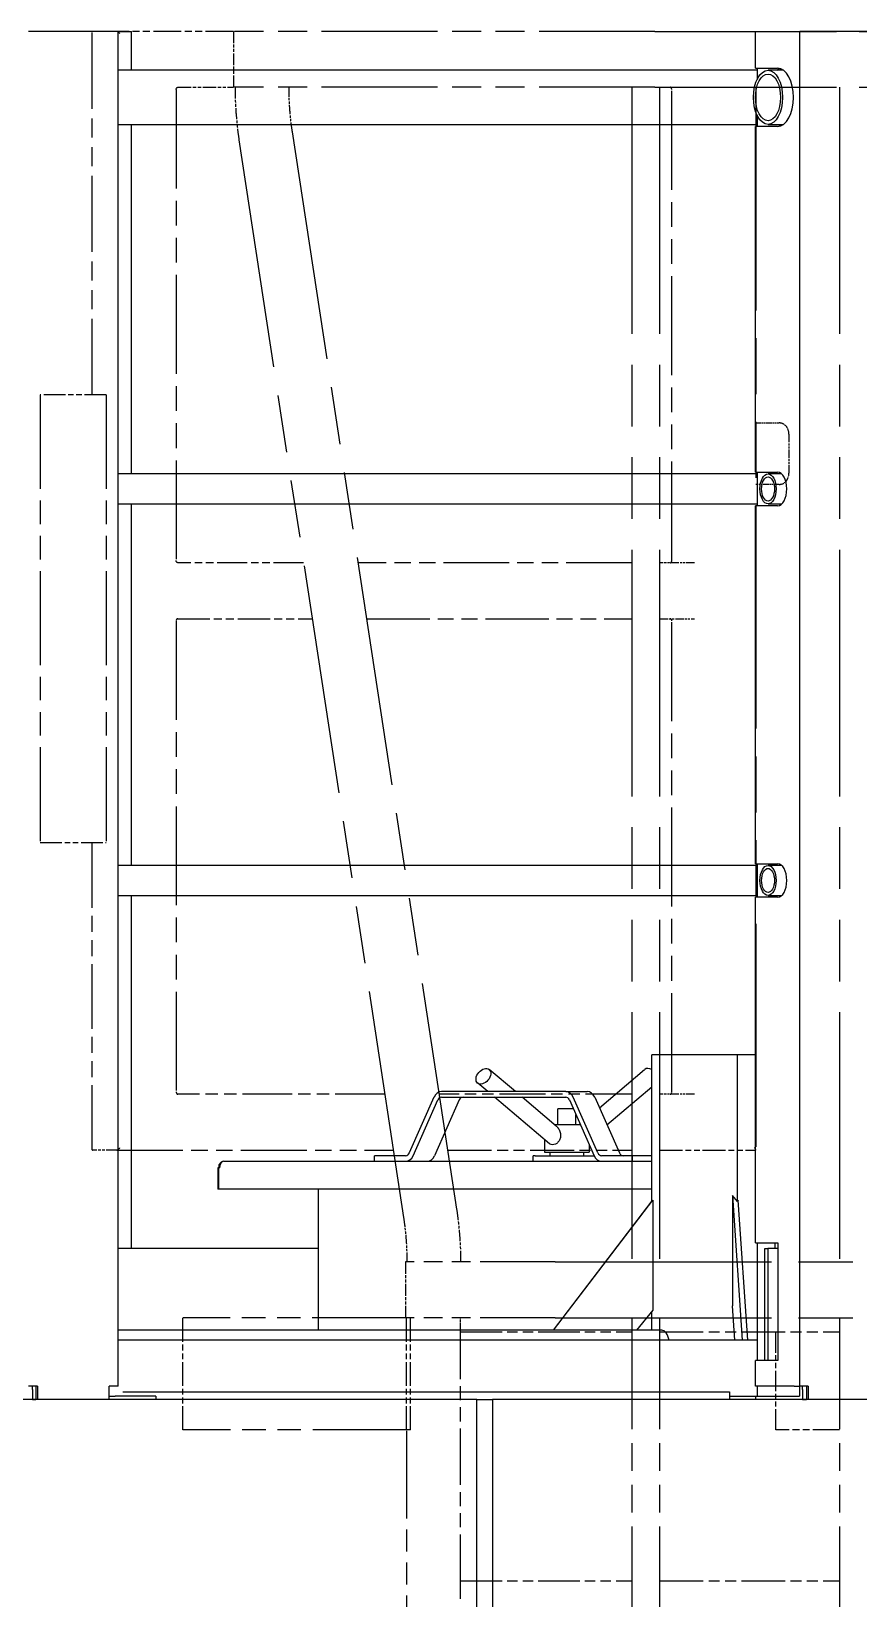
# Model space of a CAD drawing. Header units: millimetres. Extents: x 0 to 100323, y 0 to 59400.
# Drawn here: x 18922 to 19662, y 50923 to 52324 of the extents above; entities that cross this region are included whole.
import ezdxf

# ---------------------------------------------------------------- set-up
doc = ezdxf.new("R2010")
doc.units = ezdxf.units.MM
doc.header["$LTSCALE"] = 100
doc.linetypes.add('DOUBLE_DASH_CHAIN', pattern=[1.2403, 0.6614, -0.0827, 0.1654, -0.0827, 0.1654, -0.0827])
doc.layers.add('Reference', color=7, linetype='DOUBLE_DASH_CHAIN', lineweight=25)
doc.layers.add('Visible', color=7, linetype='Continuous', lineweight=25)

msp = doc.modelspace()

# ---------------------------------------------------------------- linework, layer by layer
at = {"layer": 'Reference', "ltscale": 1.030756}
msp.add_line((18976.7, 51998.5), (18976.7, 52323.3), dxfattribs=at)
at = {"layer": 'Reference', "ltscale": 0.145915}
for p, q in [((18998.9, 52323.5), (18976.9, 52323.5)), ((18998.9, 51323.5), (18976.9, 51323.5))]:
    msp.add_line(p, q, dxfattribs=at)
at = {"layer": 'Reference', "ltscale": 0.376472}
msp.add_line((19103.1, 52323.5), (18998.9, 52323.5), dxfattribs=at)
at = {"layer": 'Reference', "ltscale": 0.158612}
for p, q in [((19103.1, 52323.5), (19103.1, 52273.5)), ((19257, 51223.5), (19257, 51173.5))]:
    msp.add_line(p, q, dxfattribs=at)
at = {"layer": 'Reference', "ltscale": 1.567272}
for p, q in [((19479.9, 52323.5), (19103.1, 52323.5)), ((19479.9, 52273.5), (19103.1, 52273.5))]:
    msp.add_line(p, q, dxfattribs=at)
at = {"layer": 'Reference', "ltscale": 2.453681}
for p, q in [((19479.9, 52323.5), (20039.6, 52323.5)), ((19479.9, 52273.5), (20039.6, 52273.5))]:
    msp.add_line(p, q, dxfattribs=at)
at = {"layer": 'Reference', "ltscale": 1.336254}
for p, q in [((19051.8, 52271.5), (19051.8, 51850.5)), ((19495, 51850.5), (19495, 52271.5)), ((19051.8, 51796.5), (19051.8, 51375.5)), ((19495, 51375.5), (19495, 51796.5))]:
    msp.add_line(p, q, dxfattribs=at)
at = {"layer": 'Reference', "ltscale": 0.179669}
msp.add_line((19053.3, 52273.5), (19103.1, 52273.5), dxfattribs=at)
at = {"layer": 'Reference', "ltscale": 3.33285}
for p, q in [((19459.1, 52273.5), (19459.1, 51223.5)), ((19484.1, 52273.5), (19484.1, 51223.5)), ((19645, 52273.5), (19645, 51223.5))]:
    msp.add_line(p, q, dxfattribs=at)
at = {"layer": 'Reference', "ltscale": 3.014655}
msp.add_line((19570.1, 52273.5), (19570.1, 51323.8), dxfattribs=at)
at = {"layer": 'Reference', "ltscale": 3.104414}
for p, q in [((19155.5, 52233.7), (19302.6, 51270.6)), ((19108, 52226.5), (19255.1, 51263.3))]:
    msp.add_line(p, q, dxfattribs=at)
at = {"layer": 'Reference', "ltscale": 0.294079}
for p, q in [((18989.3, 51998.5), (18930.3, 51998.5)), ((18930.3, 51598.5), (18989.3, 51598.5))]:
    msp.add_line(p, q, dxfattribs=at)
at = {"layer": 'Reference', "ltscale": 1.269595}
for p, q in [((18930.3, 51998.5), (18930.3, 51598.5)), ((18989.3, 51998.5), (18989.3, 51598.5)), ((19257.9, 51073.5), (19057.9, 51073.5))]:
    msp.add_line(p, q, dxfattribs=at)
at = {"layer": 'Reference', "ltscale": 0.074869}
for p, q in [((19570.1, 51973.5), (19590.9, 51973.5)), ((19590.9, 51918.5), (19570.1, 51918.5))]:
    msp.add_line(p, q, dxfattribs=at)
at = {"layer": 'Reference', "ltscale": 0.110998}
msp.add_line((19599.7, 51963.5), (19599.7, 51928.5), dxfattribs=at)
at = {"layer": 'Reference', "ltscale": 0.4061}
msp.add_line((19165.8, 51848.5), (19053.3, 51848.5), dxfattribs=at)
at = {"layer": 'Reference', "ltscale": 0.88432}
msp.add_line((19459.1, 51848.5), (19214.3, 51848.5), dxfattribs=at)
at = {"layer": 'Reference', "ltscale": 0.113146}
for p, q in [((19515.4, 51848.5), (19484.1, 51848.5)), ((19484.1, 51798.5), (19515.4, 51798.5)), ((19515.4, 51373.5), (19484.1, 51373.5))]:
    msp.add_line(p, q, dxfattribs=at)
at = {"layer": 'Reference', "ltscale": 0.433689}
msp.add_line((19053.3, 51798.5), (19173.4, 51798.5), dxfattribs=at)
at = {"layer": 'Reference', "ltscale": 0.856732}
msp.add_line((19222, 51798.5), (19459.1, 51798.5), dxfattribs=at)
at = {"layer": 'Reference', "ltscale": 0.872044}
msp.add_line((18976.7, 51323.8), (18976.7, 51598.5), dxfattribs=at)
at = {"layer": 'Reference', "ltscale": 0.66819}
msp.add_line((19238.3, 51373.5), (19053.3, 51373.5), dxfattribs=at)
at = {"layer": 'Reference', "ltscale": 0.622231}
msp.add_line((19459.1, 51373.5), (19286.9, 51373.5), dxfattribs=at)
at = {"layer": 'Reference', "ltscale": 0.892581}
msp.add_line((18998.9, 51323.5), (19245.9, 51323.5), dxfattribs=at)
at = {"layer": 'Reference', "ltscale": 0.594643}
msp.add_line((19294.5, 51323.5), (19459.1, 51323.5), dxfattribs=at)
at = {"layer": 'Reference', "ltscale": 0.309949}
msp.add_line((19484.1, 51323.5), (19569.9, 51323.5), dxfattribs=at)
at = {"layer": 'Reference', "ltscale": 1.015527}
for p, q in [((19390.7, 51223.5), (19257, 51223.5)), ((19390.7, 51173.5), (19257, 51173.5))]:
    msp.add_line(p, q, dxfattribs=at)
at = {"layer": 'Reference', "ltscale": 2.925437}
for p, q in [((19390.7, 51223.5), (20039.7, 51223.5)), ((19390.7, 51173.5), (20039.7, 51173.5))]:
    msp.add_line(p, q, dxfattribs=at)
at = {"layer": 'Reference', "ltscale": 1.263979}
msp.add_line((19257, 51173.5), (19057.9, 51173.5), dxfattribs=at)
at = {"layer": 'Reference', "ltscale": 0.317324}
for p, q in [((19057.9, 51073.5), (19057.9, 51173.5)), ((19257.9, 51073.5), (19257.9, 51173.5)), ((19261.4, 51073.5), (19261.4, 51173.5))]:
    msp.add_line(p, q, dxfattribs=at)
at = {"layer": 'Reference', "ltscale": 0.763304}
msp.add_line((19306.1, 50929.5), (19306.1, 51170), dxfattribs=at)
at = {"layer": 'Reference', "ltscale": 1.503695}
for p, q in [((19459.1, 51173.5), (19459.1, 50699.8)), ((19484.1, 51173.5), (19484.1, 50699.8)), ((19645, 51173.5), (19645, 50699.8))]:
    msp.add_line(p, q, dxfattribs=at)
at = {"layer": 'Reference', "ltscale": 0.560489}
for p, q in [((19306.1, 51161), (19459.1, 51161)), ((19306.1, 50938.5), (19459.1, 50938.5))]:
    msp.add_line(p, q, dxfattribs=at)
at = {"layer": 'Reference', "ltscale": 0.589819}
for p, q in [((19484.1, 51161), (19645, 51161)), ((19484.1, 50938.5), (19645, 50938.5))]:
    msp.add_line(p, q, dxfattribs=at)
at = {"layer": 'Reference', "ltscale": 0.277646}
msp.add_line((19587.9, 51073.5), (19587.9, 51161), dxfattribs=at)
at = {"layer": 'Reference', "ltscale": 0.012597}
msp.add_line((19261.4, 51073.5), (19257.9, 51073.5), dxfattribs=at)
at = {"layer": 'Reference', "ltscale": 1.186272}
msp.add_line((19258.1, 50699.8), (19258.1, 51073.5), dxfattribs=at)
at = {"layer": 'Reference', "ltscale": 0.362611}
msp.add_line((19645, 51073.5), (19587.9, 51073.5), dxfattribs=at)
at = {"layer": 'Reference', "ltscale": 0.003183}
for centre, major_axis in [((18978.7, 52321.5), (-1.94, 1.94)), ((18978.7, 51325.5), (-1.94, -1.94))]:
    msp.add_ellipse(centre, major_axis=major_axis, ratio=0.25434, start_param=6.034126, end_param=6.532245, dxfattribs=at)
at = {"layer": 'Reference', "ltscale": 0.012026}
for centre, major_axis, start_param, end_param in [((19000.6, 52321.5), (-1.94, 1.94), 4.46333, 6.034126), ((19000.6, 51325.5), (1.94, 1.94), 3.390652, 4.961448), ((19568.1, 51325.5), (-1.94, 1.94), 2.892533, 4.46333)]:
    msp.add_ellipse(centre, major_axis=major_axis, ratio=0.25434, start_param=start_param, end_param=end_param, dxfattribs=at)
at = {"layer": 'Reference', "ltscale": 0.049761}
for centre, major_axis, start_param, end_param in [((19590.9, 51963.5), (0, 10), 4.712389, 6.283185), ((19590.9, 51928.5), (0, -10), 0, 1.570796)]:
    msp.add_ellipse(centre, major_axis=major_axis, ratio=0.878483, start_param=start_param, end_param=end_param, dxfattribs=at)
at = {"layer": 'Reference', "ltscale": 0.011108}
for points, knots in [([(19051.8, 52271.5), (19051.8, 52271.7), (19051.9, 52271.9), (19051.9, 52272.3), (19052, 52272.5), (19052.2, 52272.8), (19052.3, 52272.9), (19052.5, 52273.2), (19052.6, 52273.3), (19052.9, 52273.4), (19053, 52273.5), (19053.2, 52273.5), (19053.3, 52273.5), (19053.3, 52273.5)], [4.712389, 4.712389, 4.712389, 4.712389, 4.973872, 4.973872, 5.237442, 5.237442, 5.509439, 5.509439, 5.804524, 5.804524, 6.118684, 6.118684, 6.283185, 6.283185, 6.283185, 6.283185]), ([(19495, 52271.5), (19495, 52271.7), (19494.9, 52271.9), (19494.9, 52272.3), (19494.8, 52272.5), (19494.6, 52272.8), (19494.5, 52272.9), (19494.3, 52273.2), (19494.2, 52273.3), (19493.9, 52273.4), (19493.8, 52273.5), (19493.6, 52273.5), (19493.5, 52273.5), (19493.4, 52273.5)], [4.712389, 4.712389, 4.712389, 4.712389, 4.973872, 4.973872, 5.237442, 5.237442, 5.509439, 5.509439, 5.804524, 5.804524, 6.118684, 6.118684, 6.283185, 6.283185, 6.283185, 6.283185]), ([(19053.3, 51848.5), (19053.2, 51848.5), (19053.1, 51848.6), (19052.8, 51848.6), (19052.7, 51848.7), (19052.4, 51848.9), (19052.3, 51849.1), (19052.1, 51849.4), (19052, 51849.6), (19051.9, 51849.9), (19051.9, 51850.1), (19051.8, 51850.4), (19051.8, 51850.5), (19051.8, 51850.5)], [3.141593, 3.141593, 3.141593, 3.141593, 3.455752, 3.455752, 3.769911, 3.769911, 4.08407, 4.08407, 4.362452, 4.362452, 4.627908, 4.627908, 4.712389, 4.712389, 4.712389, 4.712389]), ([(19493.4, 51848.5), (19493.6, 51848.5), (19493.7, 51848.6), (19494, 51848.6), (19494.1, 51848.7), (19494.4, 51848.9), (19494.5, 51849.1), (19494.7, 51849.4), (19494.8, 51849.6), (19494.9, 51849.9), (19494.9, 51850.1), (19495, 51850.4), (19495, 51850.5), (19495, 51850.5)], [3.141593, 3.141593, 3.141593, 3.141593, 3.455752, 3.455752, 3.769911, 3.769911, 4.08407, 4.08407, 4.362452, 4.362452, 4.627908, 4.627908, 4.712389, 4.712389, 4.712389, 4.712389]), ([(19053.3, 51798.5), (19053.2, 51798.5), (19053.1, 51798.5), (19052.8, 51798.4), (19052.7, 51798.3), (19052.4, 51798.1), (19052.3, 51798), (19052.1, 51797.7), (19052, 51797.5), (19051.9, 51797.1), (19051.9, 51796.9), (19051.8, 51796.7), (19051.8, 51796.6), (19051.8, 51796.5)], [0, 0, 0, 0, 0.314159, 0.314159, 0.628319, 0.628319, 0.942478, 0.942478, 1.220859, 1.220859, 1.486316, 1.486316, 1.570796, 1.570796, 1.570796, 1.570796]), ([(19495, 51796.5), (19495, 51796.7), (19494.9, 51796.9), (19494.9, 51797.3), (19494.8, 51797.5), (19494.6, 51797.8), (19494.5, 51797.9), (19494.3, 51798.2), (19494.2, 51798.3), (19493.9, 51798.4), (19493.8, 51798.5), (19493.6, 51798.5), (19493.5, 51798.5), (19493.4, 51798.5)], [4.712389, 4.712389, 4.712389, 4.712389, 4.973872, 4.973872, 5.237442, 5.237442, 5.509439, 5.509439, 5.804524, 5.804524, 6.118684, 6.118684, 6.283185, 6.283185, 6.283185, 6.283185]), ([(19051.8, 51375.5), (19051.8, 51375.3), (19051.9, 51375.1), (19051.9, 51374.8), (19052, 51374.6), (19052.2, 51374.3), (19052.3, 51374.1), (19052.5, 51373.9), (19052.6, 51373.8), (19052.9, 51373.6), (19053, 51373.6), (19053.2, 51373.5), (19053.3, 51373.5), (19053.3, 51373.5)], [1.570796, 1.570796, 1.570796, 1.570796, 1.832279, 1.832279, 2.095849, 2.095849, 2.367846, 2.367846, 2.662932, 2.662932, 2.977091, 2.977091, 3.141593, 3.141593, 3.141593, 3.141593]), ([(19493.4, 51373.5), (19493.6, 51373.5), (19493.7, 51373.6), (19494, 51373.6), (19494.1, 51373.7), (19494.4, 51373.9), (19494.5, 51374.1), (19494.7, 51374.4), (19494.8, 51374.6), (19494.9, 51374.9), (19494.9, 51375.1), (19495, 51375.4), (19495, 51375.5), (19495, 51375.5)], [3.141593, 3.141593, 3.141593, 3.141593, 3.455752, 3.455752, 3.769911, 3.769911, 4.08407, 4.08407, 4.362452, 4.362452, 4.627908, 4.627908, 4.712389, 4.712389, 4.712389, 4.712389])]:
    msp.add_open_spline(points, degree=3, knots=knots, dxfattribs=at)
at = {"layer": 'Reference', "ltscale": 0.149933}
for points, knots in [([(19104.5, 52273.5), (19104.5, 52270.4), (19104.5, 52267.2), (19104.7, 52260.9), (19104.9, 52257.8), (19105.2, 52251.5), (19105.5, 52248.4), (19106.1, 52242.1), (19106.4, 52239), (19107.1, 52232.7), (19107.6, 52229.6), (19108, 52226.5)], [3.1415927, 3.1415927, 3.1415927, 3.1415927, 3.1764992, 3.1764992, 3.2114058, 3.2114058, 3.2463124, 3.2463124, 3.281219, 3.281219, 3.3161256, 3.3161256, 3.3161256, 3.3161256]), ([(19302.6, 51270.6), (19303.1, 51267.5), (19303.5, 51264.3), (19304.2, 51258.1), (19304.6, 51255), (19305.1, 51248.7), (19305.4, 51245.6), (19305.8, 51239.3), (19305.9, 51236.1), (19306.1, 51229.8), (19306.1, 51226.7), (19306.1, 51223.5)], [6.1086524, 6.1086524, 6.1086524, 6.1086524, 6.143559, 6.143559, 6.1784656, 6.1784656, 6.2133721, 6.2133721, 6.2482787, 6.2482787, 6.2831853, 6.2831853, 6.2831853, 6.2831853])]:
    msp.add_open_spline(points, degree=3, knots=knots, dxfattribs=at)
at = {"layer": 'Reference', "ltscale": 0.126874}
for points, knots in [([(19152.5, 52273.5), (19152.5, 52270.9), (19152.5, 52268.2), (19152.7, 52262.9), (19152.8, 52260.2), (19153.1, 52254.9), (19153.3, 52252.2), (19153.8, 52246.9), (19154.1, 52244.3), (19154.7, 52239), (19155.1, 52236.4), (19155.5, 52233.7)], [3.1415927, 3.1415927, 3.1415927, 3.1415927, 3.1764992, 3.1764992, 3.2114058, 3.2114058, 3.2463124, 3.2463124, 3.281219, 3.281219, 3.3161256, 3.3161256, 3.3161256, 3.3161256]), ([(19255.1, 51263.3), (19255.5, 51260.7), (19255.9, 51258.1), (19256.5, 51252.8), (19256.8, 51250.1), (19257.3, 51244.8), (19257.5, 51242.2), (19257.8, 51236.9), (19257.9, 51234.2), (19258.1, 51228.9), (19258.1, 51226.2), (19258.1, 51223.5)], [6.1086524, 6.1086524, 6.1086524, 6.1086524, 6.143559, 6.143559, 6.1784656, 6.1784656, 6.2133721, 6.2133721, 6.2482787, 6.2482787, 6.2831853, 6.2831853, 6.2831853, 6.2831853])]:
    msp.add_open_spline(points, degree=3, knots=knots, dxfattribs=at)
at = {"layer": 'Reference', "ltscale": 0.011212}
msp.add_open_spline([(19306.1, 51170), (19306.1, 51170.4), (19306.1, 51170.7), (19306.1, 51171.9), (19306.1, 51172.7), (19306.1, 51173.5)], degree=3, knots=[3.5052413, 3.5052413, 3.5052413, 3.5052413, 3.61045, 3.61045, 3.8515697, 3.8515697, 3.8515697, 3.8515697], dxfattribs=at)
at = {"layer": 'Reference', "ltscale": 0.022524}
msp.add_open_spline([(19306.1, 50922.5), (19306.1, 50922.9), (19306.1, 50923.2), (19306.1, 50924.4), (19306.1, 50925.2), (19306.1, 50926.8), (19306.1, 50927.7), (19306.1, 50928.8), (19306.1, 50929.2), (19306.1, 50929.5)], degree=3, knots=[3.5052413, 3.5052413, 3.5052413, 3.5052413, 3.61045, 3.61045, 3.8515697, 3.8515697, 4.0926893, 4.0926893, 4.197898, 4.197898, 4.197898, 4.197898], dxfattribs=at)
at = {"layer": 'Visible'}
for p, q in [((18999.9, 52323.5), (18919.9, 52323.5)), ((18999.9, 51112.5), (18999.9, 52323.5)), ((18999.9, 52323.5), (19011.9, 52323.5)), ((19011.9, 52288.7), (19011.9, 52323.5)), ((19569.8, 52323.5), (19609.3, 52323.5)), ((19569.8, 52290.5), (19569.8, 52323.5)), ((19685, 52323.5), (19609.3, 52323.5)), ((19609.3, 51112.5), (19609.3, 52323.5)), ((19571.3, 52288.7), (18999.9, 52288.7)), ((19569.8, 52290.5), (19589.6, 52290.5)), ((19571.3, 52290.5), (19571.3, 52280.4)), ((19594.8, 52288.7), (19581, 52288.7)), ((19589.3, 52288.7), (19590.9, 52290.4)), ((19592.9, 52289.8), (19591.8, 52288.7)), ((19571.3, 52248.7), (19571.3, 52238.5)), ((18999.9, 52240.4), (19571.3, 52240.4)), ((19011.9, 51928), (19011.9, 52240.4)), ((19569.8, 51929.5), (19569.8, 52238.5)), ((19589.6, 52238.5), (19569.8, 52238.5)), ((19581, 52240.4), (19594.8, 52240.4)), ((19571.3, 51928), (18999.9, 51928)), ((19569.8, 51929.5), (19589.6, 51929.5)), ((19571.3, 51929.5), (19571.3, 51899.5)), ((19593.1, 51928), (19581, 51928)), ((19591.2, 51928), (19592, 51928.8)), ((18999.9, 51901.1), (19571.3, 51901.1)), ((19011.9, 51578), (19011.9, 51901.1)), ((19569.8, 51579.5), (19569.8, 51899.5)), ((19589.6, 51899.5), (19569.8, 51899.5)), ((19581, 51901.1), (19593.1, 51901.1)), ((19571.3, 51578), (18999.9, 51578)), ((19569.8, 51579.5), (19589.6, 51579.5)), ((19571.3, 51579.5), (19571.3, 51549.5)), ((19593.1, 51578), (19581, 51578)), ((19591.2, 51578), (19592, 51578.8)), ((18999.9, 51551.1), (19571.3, 51551.1)), ((19011.9, 51235.5), (19011.9, 51551.1)), ((19589.6, 51549.5), (19569.8, 51549.5)), ((19569.8, 51240.5), (19569.8, 51549.5)), ((19581, 51551.1), (19593.1, 51551.1)), ((19553.6, 51408.5), (19477, 51408.5)), ((19477, 51277.5), (19477, 51408.5)), ((19553.6, 51277.5), (19553.6, 51408.5)), ((19569.8, 51408.5), (19553.6, 51408.5)), ((19355.2, 51375.8), (19331.7, 51395.6)), ((19430.2, 51361.4), (19470.7, 51395.6)), ((19400.1, 51375.8), (19289, 51375.8)), ((19330.4, 51375.8), (19321.4, 51383.4)), ((19400.1, 51375.8), (19419.4, 51375.8)), ((19436.9, 51346.2), (19477, 51380)), ((19282.3, 51370.8), (19260.3, 51321)), ((19263.7, 51318.5), (19285.7, 51368.3)), ((19304.9, 51368.3), (19282.9, 51318.5)), ((19289, 51370.8), (19400.1, 51370.8)), ((19385.6, 51329.2), (19336.3, 51370.8)), ((19391.6, 51345), (19361.1, 51370.8)), ((19403.5, 51368.3), (19425.5, 51318.5)), ((19428.8, 51321), (19406.8, 51370.8)), ((19426.1, 51370.8), (19448.1, 51321)), ((19406.9, 51360.5), (19393.2, 51360.5)), ((19393.2, 51346.5), (19393.2, 51360.5)), ((19409.2, 51346.5), (19409.2, 51355.3)), ((19412.5, 51346.5), (19412.9, 51346.9)), ((19381.2, 51332.9), (19381.2, 51321.5)), ((19389.9, 51346.5), (19413.1, 51346.5)), ((19381.2, 51321.5), (19421.2, 51321.5)), ((19386.2, 51318.5), (19386.2, 51321.5)), ((19416.2, 51318.5), (19416.2, 51321.5)), ((19421.2, 51328.2), (19421.2, 51321.5)), ((19089.9, 51307.5), (19089.2, 51307.5)), ((19089.2, 51307.5), (19089.2, 51288.5)), ((19089.9, 51288.5), (19089.9, 51307.5)), ((19089.9, 51307.5), (19090.5, 51307.5)), ((19090.2, 51310.5), (19091.1, 51310.5)), ((19090.2, 51307.5), (19090.2, 51310.5)), ((19094.4, 51313.5), (19477, 51313.5)), ((19257, 51318.5), (19229.3, 51318.5)), ((19229.3, 51313.5), (19229.3, 51318.5)), ((19372.9, 51318.5), (19371.1, 51318.5)), ((19371.1, 51313.5), (19371.1, 51318.5)), ((19372.9, 51318.5), (19425.5, 51318.5)), ((19459.8, 51318.5), (19432.1, 51318.5)), ((19459.8, 51313.5), (19459.8, 51318.5)), ((19477, 51318.5), (19459.8, 51318.5)), ((19089.9, 51288.5), (19089.2, 51288.5)), ((19477, 51288.5), (19089.9, 51288.5)), ((19179.2, 51162.5), (19179.2, 51288.5)), ((19477, 51278), (19388.8, 51162.5)), ((19389.2, 51162.5), (19478, 51278.6)), ((19478, 51278.6), (19477, 51277.5)), ((19478, 51278.6), (19478, 51180.3)), ((19549.1, 51282.9), (19549.1, 51184.4)), ((19553.6, 51277.5), (19549.1, 51282.9)), ((19549.1, 51282.9), (19557.8, 51153.5)), ((19554.4, 51278.6), (19553.6, 51277.5)), ((19562.8, 51153.5), (19554.4, 51278.6)), ((19179.2, 51235.5), (18999.9, 51235.5)), ((19569.8, 51240.5), (19589.8, 51240.5)), ((19571.3, 51240.5), (19571.3, 51135.5)), ((19578.1, 51235.5), (19580.8, 51235.5)), ((19578.1, 51135.5), (19578.1, 51235.5)), ((19589.8, 51235.5), (19580.8, 51235.5)), ((19580.8, 51235.5), (19580.8, 51135.5)), ((19587.5, 51235.5), (19587.5, 51240.5)), ((19589.8, 51240.5), (19589.8, 51135.5)), ((19478, 51180.3), (19463.4, 51162.5)), ((19477, 51162.5), (19477, 51179.2)), ((19551.4, 51153.5), (19549.1, 51184.4)), ((19486, 51162.5), (18999.9, 51162.5)), ((19571.3, 51153.5), (18999.9, 51153.5)), ((19578.1, 51135.5), (19569.8, 51135.5)), ((19569.8, 51112.5), (19569.8, 51135.5)), ((19580.8, 51135.5), (19578.1, 51135.5)), ((19589.2, 51135.5), (19580.8, 51135.5)), ((19589.8, 51135.5), (19589.2, 51135.5)), ((18927.9, 51112.5), (18919.9, 51112.5)), ((18923.3, 51109.5), (18923.3, 51112.5)), ((18923.3, 51109.5), (18923.3, 51100.5)), ((18926.5, 51112.5), (18926.5, 51100.5)), ((18927.9, 51112.5), (18927.9, 51100.5)), ((18999.9, 51112.5), (18991.9, 51112.5)), ((18991.9, 51100.5), (18991.9, 51112.5)), ((19604.4, 51112.5), (19569.8, 51112.5)), ((19571.3, 51112.5), (19571.3, 51103.5)), ((19604.4, 51112.5), (19609.3, 51112.5)), ((19609.2, 51112.5), (19609.2, 51109.5)), ((19609.2, 51109.5), (19609.2, 51103.5)), ((19616.9, 51112.5), (19609.3, 51112.5)), ((19611.7, 51109.5), (19611.7, 51112.5)), ((19611.7, 51109.5), (19611.7, 51100.5)), ((19615.3, 51112.5), (19615.3, 51100.5)), ((19616.9, 51112.5), (19616.9, 51100.5)), ((19320.7, 51100.5), (16675.7, 51100.5)), ((18923.3, 51100.5), (18926.5, 51100.5)), ((18991.9, 51103.5), (18997.2, 51103.5)), ((19033.6, 51103.5), (18997.2, 51103.5)), ((19004.1, 51107.5), (19026.3, 51107.5)), ((19026.3, 51107.5), (19033.1, 51107.5)), ((19033.1, 51107.5), (19544.1, 51107.5)), ((19033.6, 51103.5), (19033.6, 51100.5)), ((19320.7, 51100.5), (19334.6, 51100.5)), ((19320.7, 50800.5), (19320.7, 51100.5)), ((19334.6, 51100.5), (19334.6, 50800.5)), ((19726.8, 51100.5), (19334.6, 51100.5)), ((19544.1, 51107.5), (19546.6, 51107.5)), ((19546.6, 51107.5), (19546.6, 51100.5)), ((19546.6, 51103.5), (19569.7, 51103.5)), ((19569.7, 51103.5), (19604.1, 51103.5)), ((19569.7, 51103.5), (19569.7, 51100.5)), ((19604.1, 51103.5), (19609.2, 51103.5)), ((19611.7, 51100.5), (19615.3, 51100.5))]:
    msp.add_line(p, q, dxfattribs=at)
for centre, major_axis, ratio in [((19581, 52264.5), (0, 24.2), 0.536027), ((19581, 52264.5), (0, 20.9), 0.536027), ((19581, 51914.5), (0, 13.4), 0.536027), ((19581, 51914.5), (0, 10.8), 0.536027), ((19581, 51564.5), (0, 13.4), 0.536027), ((19581, 51564.5), (0, 10.8), 0.536027), ((19326.5, 51389.5), (-5.16, -6.11), 0.673411)]:
    msp.add_ellipse(centre, major_axis=major_axis, ratio=ratio, dxfattribs=at)
for centre, major_axis, ratio, start_param, end_param in [((19589.6, 52264.5), (0, 26), 0.541764, 3.141593, 6.283185), ((19594.8, 52264.5), (0, -26), 0.541764, 5.903675, 6.094425), ((19597.4, 52264.5), (0, -26), 0.541764, 5.903675, 6.00236), ((19589.6, 51914.5), (0, 15), 0.541764, 3.141593, 6.283185), ((19594.8, 51914.5), (0, -15), 0.541764, 5.824571, 5.951915), ((19589.6, 51564.5), (0, 15), 0.541764, 3.141593, 6.283185), ((19594.8, 51564.5), (0, -15), 0.541764, 5.824571, 5.951915), ((19475.9, 51389.5), (-5.16, 6.11), 0.673411, 5.210498, 6.283185), ((19289, 51365.8), (0, 10), 0.766044, 0, 1.047198), ((19400.1, 51365.8), (0, 10), 0.766044, 5.235988, 6.283185), ((19419.4, 51365.8), (0, 10), 0.766044, 5.235988, 6.283185), ((19289, 51365.8), (0, 5), 0.766044, 0, 1.047198), ((19308.3, 51365.8), (0, 5), 0.766044, 0, 1.047198), ((19400.1, 51365.8), (0, 5), 0.766044, 5.235988, 6.283185), ((19257, 51323.5), (0, -5), 0.766044, 0, 1.047198), ((19432.1, 51323.5), (0, -5), 0.766044, 5.235988, 6.283185), ((19451.4, 51323.5), (0, -5), 0.766044, 5.235988, 6.283185), ((19094.4, 51307.5), (0, -6), 0.766044, 4.308526, 4.712389), ((19094.4, 51307.5), (0, 6), 0.766044, 0, 1.047198), ((19094.4, 51307.5), (0, 6), 0.642788, 0, 1.570796), ((19257, 51323.5), (0, -10), 0.766044, 0, 1.047198), ((19276.3, 51323.5), (0, -10), 0.766044, 0, 1.047198), ((19432.1, 51323.5), (0, -10), 0.766044, 5.235988, 6.283185), ((19486, 51148.5), (0, 14), 0.5, 5.077596, 6.283185)]:
    msp.add_ellipse(centre, major_axis=major_axis, ratio=ratio, start_param=start_param, end_param=end_param, dxfattribs=at)
msp.add_open_spline([(19391.6, 51345), (19392.2, 51344.5), (19392.8, 51343.9), (19393.9, 51342.4), (19394.5, 51341.3), (19395.3, 51338.9), (19395.6, 51337.6), (19395.6, 51335.4), (19395.4, 51334.2), (19394.5, 51332.1), (19393.9, 51331.2), (19392.5, 51329.8), (19391.7, 51329.2), (19390, 51328.4), (19389.1, 51328.2), (19387.6, 51328.2), (19386.8, 51328.4), (19386, 51328.9), (19385.8, 51329.1), (19385.6, 51329.2)], degree=3, knots=[1.784869, 1.784869, 1.784869, 1.784869, 2.022068, 2.022068, 2.378652, 2.378652, 2.735236, 2.735236, 3.057187, 3.057187, 3.379138, 3.379138, 3.679571, 3.679571, 3.980005, 3.980005, 4.280438, 4.280438, 4.375277, 4.375277, 4.375277, 4.375277], dxfattribs=at)

doc.saveas('drawing.dxf')
